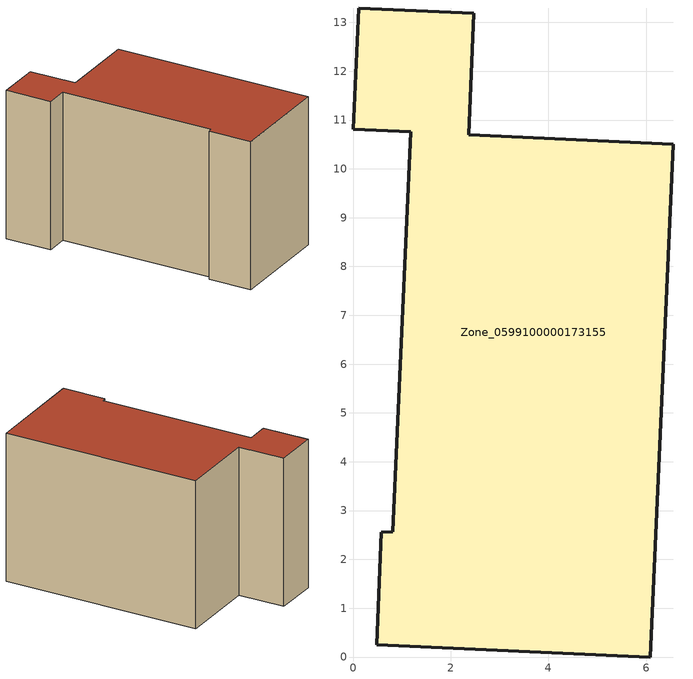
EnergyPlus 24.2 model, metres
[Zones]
Zone_0599100000173155
 floor ground (C_G): 6.09,0 0.48,0.26 0.58,2.56 0.81,2.57 1.18,10.76 0,10.82 0.12,13.29 2.48,13.19 2.37,10.7 6.56,10.51 z1.15
 wall outside (C_F): 2.48,13.19 0.12,13.29 0,10.82 1.18,10.76 0.81,2.57 0.58,2.56 0.48,0.26 6.09,0 6.56,10.51 2.37,10.7 2.48,13.19 z1.15:9.12
 roof outside (C_R): 6.09,0 6.56,10.51 2.37,10.7 2.48,13.19 0.12,13.29 0,10.82 1.18,10.76 0.81,2.57 0.58,2.56 0.48,0.26 z9.12
[BUILDING]
Pand.0599100000173155: North Axis=0; Terrain=City; Loads Convergence Tolerance Value=0.04; Temperature Convergence Tolerance Value=0.4; Solar Distribution=FullExterior; Maximum Number of Warmup Days=25; Minimum Number of Warmup Days=1
[Site:Location]
Rotterdam.The.Hague.AP_ZH_NLD Design_Conditions: Latitude=51.96; Longitude=4.45; Time Zone=1; Elevation=-4.5
[SITE:GROUNDTEMPERATURE:BUILDINGSURFACE]
18, 18, 18, 18, 18, 18, 18, 18, 18, 18, 18, 18
[MATERIAL] Thermal Absorptance=0.9; Solar Absorptance=0.7; Visible Absorptance=0.7
Name | Roughness | Thickness | Conductivity | Density | Specific Heat
G.TI.1975-1991 | MediumSmooth | 0.15 | 0.288461 | 540 | 1210
F.TI.1975-1991 | Rough | 0.3 | 0.230769 | 1920 | 840
R.TI.1975-1991 | MediumRough | 0.2 | 0.153846 | 1500 | 1000
[CONSTRUCTION]
C_G: G.TI.1975-1991
C_F: F.TI.1975-1991
C_R: R.TI.1975-1991
[ZONE]
Zone_0599100000173155: Type=1; Multiplier=1; Ceiling Height=Autocalculate; Volume=Autocalculate; Floor Area=autocalculate; Part of Total Floor Area=Yes
[ZONEINFILTRATION:DESIGNFLOWRATE]
Infil_Zone_0599100000173155: Zone or ZoneList or Space or SpaceList=Zone_0599100000173155; Schedule=AlwaysOn; Design Flow Rate Calculation Method=Flow/Area; Flow Rate per Floor Area=0.003; Constant Term Coefficient=1; Temperature Term Coefficient=0; Velocity Term Coefficient=0; Velocity Squared Term Coefficient=0
[HVACTEMPLATE:ZONE:IDEALLOADSAIRSYSTEM]
Zone_0599100000173155: Maximum Heating Supply Air Temperature=50; Minimum Cooling Supply Air Temperature=13; Maximum Heating Supply Air Humidity Ratio=0.0156; Minimum Cooling Supply Air Humidity Ratio=0.0077; Heating Limit=NoLimit; Cooling Limit=NoLimit; Dehumidification Control Type=ConstantSensibleHeatRatio; Cooling Sensible Heat Ratio=0.7; Dehumidification Setpoint=60; Humidification Control Type=None; Humidification Setpoint=30; Outdoor Air Method=None; Outdoor Air Flow Rate per Person=0.00944; Outdoor Air Flow Rate per Zone Floor Area=0; Outdoor Air Flow Rate per Zone=0; Demand Controlled Ventilation Type=None; Outdoor Air Economizer Type=NoEconomizer; Heat Recovery Type=None; Sensible Heat Recovery Effectiveness=0.7; Latent Heat Recovery Effectiveness=0.65
[ZONECONTROL:THERMOSTAT]
ThermostatControl_Zone_0599100000173155: Zone or ZoneList=Zone_0599100000173155; Control Type Schedule=DualSetpointControlType; Control 1=Thermostat_Zone_0599100000173155; Temperature Difference Between Cutout And Setpoint=0
[THERMOSTATSETPOINT:DUALSETPOINT]
Thermostat_Zone_0599100000173155: Heating Setpoint Temperature Schedule=HeatingSetpoint_Zone_0599100000173155; Cooling Setpoint Temperature Schedule=CoolingSetpoint_Zone_0599100000173155
[SCHEDULE:COMPACT]
HeatingSetpoint_Zone_0599100000173155: Through: 12/31, For: AllDays, Until: 24:00, 21
CoolingSetpoint_Zone_0599100000173155: Through: 12/31, For: AllDays, Until: 24:00, 24
DualSetpointControlType: Through: 12/31, For: AllDays, Until: 24:00, 4
AlwaysOn: Through: 12/31, For: AllDays, Until: 24:00, 1
